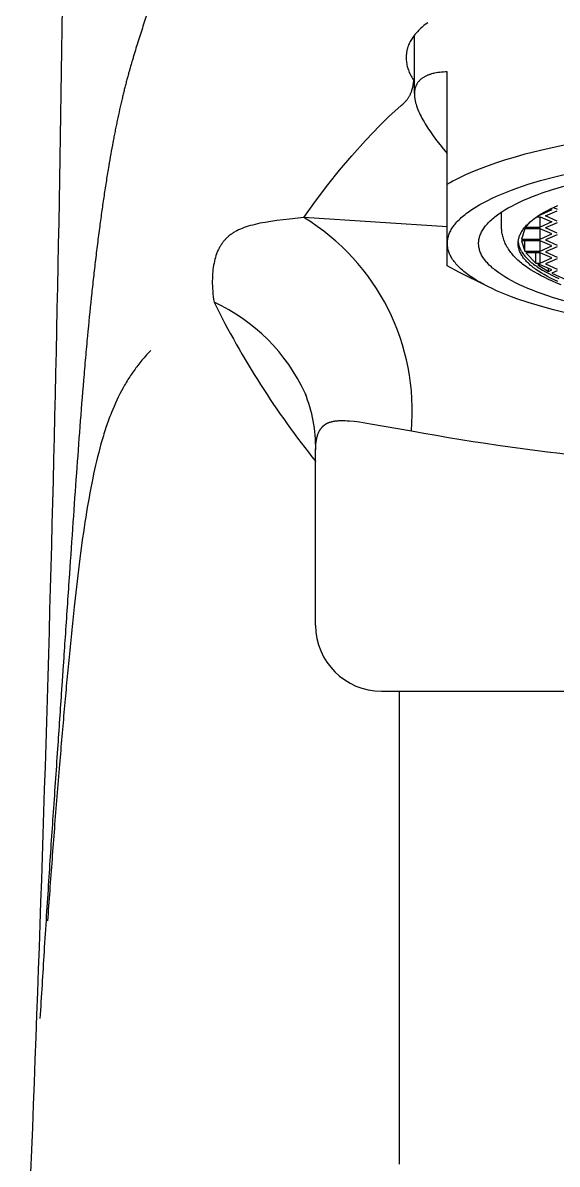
# Model space of a CAD drawing. Extents: x 12427 to 13021, y -5816 to -5396.
# Drawn here: x 12781.21 to 12797.45, y -5622 to -5587.35 of the extents above; entities that cross this region are included whole.
import ezdxf

# ---------------------------------------------------------------- set-up
doc = ezdxf.new("R2010")
doc.units = 0
doc.header["$LTSCALE"] = 7
doc.header["$MEASUREMENT"] = 0
doc.layers.get('0').update_dxf_attribs({"color": 2, "linetype": 'CONTINUOUS'})
for name, color, linetype in [('D', 2, 'CONTINUOUS'), ('Make2D 표시선', 7, 'CONTINUOUS'), ('Make2D 표시선 - Tangent', 7, 'CONTINUOUS')]:
    doc.layers.add(name, color=color, linetype=linetype)

msp = doc.modelspace()

# ---------------------------------------------------------------- linework, layer by layer
at = {"color": 2}
for p, q in [((12796.829, -5593.237), (12796.93, -5593.237)), ((12796.93, -5593.188), (12796.903, -5593.188)), ((12797.282, -5593.03), (12796.93, -5593.188)), ((12796.93, -5593.188), (12796.93, -5593.171)), ((12796.93, -5593.237), (12797.282, -5593.394)), ((12796.93, -5593.552), (12796.93, -5593.237)), ((12797.094, -5593.212), (12797.445, -5593.055)), ((12797.445, -5593.37), (12797.094, -5593.212)), ((12797.225, -5593.005), (12797.282, -5593.03)), ((12797.329, -5592.954), (12797.445, -5593.006)), ((12796.464, -5593.601), (12796.365, -5593.916)), ((12796.93, -5593.601), (12796.464, -5593.601)), ((12796.494, -5593.552), (12796.624, -5593.393)), ((12796.494, -5593.552), (12796.93, -5593.552)), ((12797.282, -5593.394), (12796.93, -5593.552)), ((12797.282, -5593.759), (12796.93, -5593.601)), ((12796.93, -5593.916), (12796.93, -5593.601)), ((12797.445, -5593.419), (12797.094, -5593.576)), ((12797.445, -5593.734), (12797.094, -5593.576)), ((12796.365, -5593.916), (12796.93, -5593.916)), ((12796.365, -5593.965), (12796.464, -5594.28)), ((12796.93, -5593.965), (12796.365, -5593.965)), ((12796.464, -5594.28), (12796.464, -5593.965)), ((12796.93, -5593.916), (12797.281, -5593.759)), ((12797.282, -5594.123), (12796.93, -5593.965)), ((12796.93, -5594.28), (12796.93, -5593.965)), ((12797.445, -5593.783), (12797.094, -5593.941)), ((12797.094, -5593.941), (12797.445, -5594.098)), ((12796.464, -5594.28), (12796.93, -5594.28)), ((12796.494, -5594.329), (12796.798, -5594.644)), ((12796.93, -5594.329), (12796.494, -5594.329)), ((12796.798, -5594.644), (12796.798, -5594.329)), ((12796.93, -5594.28), (12797.281, -5594.123)), ((12797.282, -5594.487), (12796.93, -5594.329)), ((12796.93, -5594.644), (12796.93, -5594.329)), ((12797.445, -5594.147), (12797.094, -5594.305)), ((12797.094, -5594.305), (12797.445, -5594.462)), ((12796.798, -5594.644), (12796.93, -5594.644)), ((12796.93, -5594.644), (12797.281, -5594.487)), ((12797.445, -5594.511), (12797.094, -5594.669)), ((12797.094, -5594.669), (12797.445, -5594.826)), ((12796.862, -5594.693), (12797.182, -5594.896)), ((12796.93, -5594.693), (12796.862, -5594.693)), ((12797.282, -5594.851), (12796.93, -5594.693)), ((12797.182, -5594.896), (12797.182, -5594.806)), ((12797.182, -5594.896), (12797.281, -5594.851)), ((12797.445, -5594.875), (12797.281, -5594.949)), ((12797.281, -5594.949), (12797.82, -5595.191))]:
    msp.add_line(p, q, dxfattribs=at)
at = {"color": 7, "linetype": 'Continuous'}
msp.add_open_spline([(12782.51, -5576.07), (12782.487, -5579.019), (12782.41, -5588.939), (12782.05, -5606.159), (12781.538, -5620.47), (12781.212, -5627.811), (12781.21, -5627.856)], degree=3, knots=[0, 0, 0, 0, 8.8479, 29.761276, 51.669682, 51.805138, 51.805138, 51.805138, 51.805138], dxfattribs=at)
at = {"layer": 'D'}
msp.add_spline([(12788.338, -5575.092), (12788.323, -5575.25), (12788.283, -5575.67), (12788.242, -5576.076), (12788.202, -5576.437), (12788.161, -5576.785), (12788.117, -5577.143), (12788.071, -5577.487), (12788.029, -5577.791), (12787.985, -5578.083), (12787.939, -5578.366), (12787.893, -5578.636), (12787.842, -5578.913), (12787.791, -5579.174), (12787.767, -5579.288), (12787.743, -5579.398), (12787.719, -5579.506), (12787.695, -5579.611), (12787.671, -5579.712), (12787.647, -5579.812), (12787.624, -5579.909), (12787.6, -5580.004), (12787.586, -5580.059), (12787.572, -5580.113), (12787.544, -5580.219), (12787.532, -5580.266), (12787.519, -5580.313), (12787.507, -5580.36), (12787.494, -5580.406), (12787.468, -5580.5), (12787.455, -5580.546), (12787.442, -5580.592), (12787.429, -5580.637), (12787.416, -5580.681), (12787.39, -5580.769), (12787.372, -5580.827), (12787.354, -5580.885), (12787.336, -5580.942), (12787.318, -5580.997), (12787.246, -5581.207), (12787.175, -5581.399), (12787.103, -5581.573), (12787.045, -5581.707), (12786.988, -5581.839), (12786.936, -5581.959), (12786.885, -5582.079), (12786.784, -5582.317), (12786.733, -5582.436), (12786.684, -5582.555), (12786.634, -5582.674), (12786.584, -5582.793), (12786.486, -5583.031), (12786.435, -5583.155), (12786.385, -5583.279), (12786.285, -5583.526), (12786.077, -5584.049), (12785.976, -5584.31), (12785.875, -5584.572), (12785.83, -5584.69), (12785.785, -5584.808), (12785.741, -5584.927), (12785.697, -5585.045), (12785.609, -5585.281), (12785.566, -5585.399), (12785.523, -5585.518), (12785.431, -5585.773), (12785.34, -5586.03), (12785.251, -5586.286), (12785.163, -5586.542), (12785, -5587.025), (12784.842, -5587.509), (12784.764, -5587.756), (12784.686, -5588.004), (12784.612, -5588.242), (12784.576, -5588.361), (12784.54, -5588.48), (12784.486, -5588.662), (12784.46, -5588.754), (12784.433, -5588.848), (12784.416, -5588.912), (12784.398, -5588.976), (12784.363, -5589.107), (12784.329, -5589.242), (12784.294, -5589.378), (12784.26, -5589.518), (12784.226, -5589.659), (12784.189, -5589.818), (12784.152, -5589.98), (12784.079, -5590.314), (12784.045, -5590.478), (12784.011, -5590.646), (12783.979, -5590.811), (12783.947, -5590.98), (12783.883, -5591.329), (12783.82, -5591.692), (12783.748, -5592.132), (12783.678, -5592.591), (12783.611, -5593.05), (12783.546, -5593.526), (12783.477, -5594.059), (12783.41, -5594.613), (12783.349, -5595.146), (12783.289, -5595.698), (12783.174, -5596.851), (12783.114, -5597.511), (12783.055, -5598.194), (12782.838, -5601.024), (12782.732, -5602.512), (12782.625, -5604.081), (12782.564, -5604.972), (12782.502, -5605.888), (12782.445, -5606.735), (12782.416, -5607.166), (12782.386, -5607.602), (12782.326, -5608.488), (12782.264, -5609.392), (12782.124, -5611.436), (12782.058, -5612.408), (12781.993, -5613.399), (12781.924, -5614.462), (12781.855, -5615.544), (12781.793, -5616.552), (12781.732, -5617.575)], degree=3, dxfattribs=at)
msp.add_open_spline([(12785.097, -5597.295), (12785.04, -5597.356), (12784.893, -5597.515), (12784.676, -5597.781), (12784.451, -5598.099), (12784.176, -5598.557), (12783.937, -5599.075), (12783.728, -5599.647), (12783.527, -5600.309), (12783.316, -5601.214), (12783.111, -5602.377), (12782.933, -5603.647), (12782.799, -5604.79), (12782.693, -5605.79), (12782.615, -5606.59), (12782.552, -5607.258), (12782.504, -5607.784), (12782.456, -5608.326), (12782.396, -5609.018), (12782.294, -5610.223), (12782.193, -5611.465), (12782.096, -5612.744), (12782.027, -5613.68), (12781.982, -5614.306), (12781.96, -5614.612)], degree=3, knots=[0, 0, 0, 0, 0.249043, 0.648498, 1.028129, 1.419489, 2.24787, 2.733144, 3.248023, 4.322157, 5.518595, 6.788655, 8.170835, 8.970634, 9.803978, 10.584398, 10.983382, 11.388217, 12.215735, 13.06778, 15.016958, 15.954017, 16.91383, 17.83437, 17.83437, 17.83437, 17.83437], dxfattribs=at)
at = {"layer": 'Make2D 표시선'}
for p, q in [((12793.108, -5589.481), (12793.108, -5587.724)), ((12793.089, -5589.109), (12793.108, -5589.137)), ((12794.106, -5592.248), (12794.106, -5588.84)), ((12794.106, -5594.729), (12794.106, -5592.248)), ((12795.758, -5593.564), (12795.758, -5593.093)), ((12794.478, -5594.93), (12794.106, -5594.729)), ((12795.273, -5595.323), (12794.478, -5594.93)), ((12790.107, -5605.639), (12790.107, -5600.31)), ((12792.107, -5607.639), (12805.107, -5607.639)), ((12792.657, -5621.995), (12792.657, -5607.639))]:
    msp.add_line(p, q, dxfattribs=at)
for points in [[(12793.513, -5587.347), (12793.435, -5587.406), (12793.397, -5587.436), (12793.359, -5587.467), (12793.328, -5587.495), (12793.297, -5587.522), (12793.266, -5587.551), (12793.236, -5587.58), (12793.207, -5587.61), (12793.179, -5587.64), (12793.151, -5587.671), (12793.124, -5587.703), (12793.101, -5587.732), (12793.078, -5587.762), (12793.057, -5587.793), (12793.036, -5587.824), (12793.016, -5587.855), (12792.997, -5587.887), (12792.979, -5587.92), (12792.962, -5587.954), (12792.946, -5587.988), (12792.932, -5588.022), (12792.918, -5588.057), (12792.912, -5588.075), (12792.906, -5588.092), (12792.901, -5588.11), (12792.895, -5588.128), (12792.89, -5588.146), (12792.886, -5588.164), (12792.882, -5588.182), (12792.878, -5588.201), (12792.874, -5588.219), (12792.871, -5588.237), (12792.868, -5588.255), (12792.866, -5588.273), (12792.863, -5588.29), (12792.862, -5588.308), (12792.86, -5588.326), (12792.859, -5588.343), (12792.857, -5588.379), (12792.857, -5588.415), (12792.858, -5588.45), (12792.86, -5588.486), (12792.864, -5588.521), (12792.866, -5588.54), (12792.868, -5588.559), (12792.875, -5588.597), (12792.882, -5588.635), (12792.891, -5588.672), (12792.901, -5588.709), (12792.912, -5588.746), (12792.924, -5588.782), (12792.937, -5588.818), (12792.952, -5588.856), (12792.969, -5588.894), (12792.986, -5588.931), (12793.005, -5588.968), (12793.024, -5589.004), (12793.045, -5589.04), (12793.067, -5589.075), (12793.089, -5589.109)], [(12794.106, -5588.84), (12794.047, -5588.842), (12793.988, -5588.845), (12793.929, -5588.85), (12793.87, -5588.856), (12793.818, -5588.863), (12793.767, -5588.872), (12793.716, -5588.882), (12793.69, -5588.887), (12793.665, -5588.893), (12793.625, -5588.904), (12793.586, -5588.916), (12793.567, -5588.922), (12793.547, -5588.929), (12793.528, -5588.936), (12793.509, -5588.943), (12793.49, -5588.951), (12793.472, -5588.959), (12793.453, -5588.968), (12793.435, -5588.977), (12793.417, -5588.987), (12793.399, -5588.997), (12793.382, -5589.007), (12793.364, -5589.018), (12793.349, -5589.029), (12793.334, -5589.04), (12793.318, -5589.052), (12793.304, -5589.064), (12793.289, -5589.076), (12793.276, -5589.089), (12793.262, -5589.102), (12793.256, -5589.109), (12793.249, -5589.116), (12793.237, -5589.13), (12793.226, -5589.144), (12793.215, -5589.158), (12793.204, -5589.173), (12793.194, -5589.188), (12793.185, -5589.203), (12793.176, -5589.219), (12793.168, -5589.235), (12793.164, -5589.243), (12793.16, -5589.252), (12793.152, -5589.269), (12793.146, -5589.286), (12793.139, -5589.303), (12793.134, -5589.321), (12793.129, -5589.339), (12793.124, -5589.357), (12793.12, -5589.375), (12793.117, -5589.392), (12793.115, -5589.409), (12793.112, -5589.426), (12793.111, -5589.443), (12793.109, -5589.46), (12793.108, -5589.477), (12793.108, -5589.494), (12793.108, -5589.511), (12793.108, -5589.532), (12793.109, -5589.553), (12793.11, -5589.574), (12793.112, -5589.594), (12793.114, -5589.615), (12793.116, -5589.636), (12793.119, -5589.656), (12793.123, -5589.677), (12793.127, -5589.702), (12793.133, -5589.726), (12793.138, -5589.751), (12793.144, -5589.775), (12793.158, -5589.824), (12793.173, -5589.872), (12793.192, -5589.927), (12793.213, -5589.982), (12793.235, -5590.035), (12793.259, -5590.089), (12793.283, -5590.141), (12793.309, -5590.193), (12793.336, -5590.245), (12793.364, -5590.296), (12793.4, -5590.359), (12793.437, -5590.421), (12793.514, -5590.544), (12793.594, -5590.664), (12793.678, -5590.782), (12793.781, -5590.92), (12793.887, -5591.056), (12793.995, -5591.19), (12794.106, -5591.321)], [(12794.106, -5592.248), (12794.19, -5592.2), (12794.278, -5592.151), (12794.369, -5592.103), (12794.464, -5592.054), (12794.665, -5591.959), (12794.88, -5591.864), (12795.111, -5591.771), (12795.356, -5591.679), (12795.615, -5591.589), (12795.888, -5591.501), (12796.175, -5591.415), (12796.476, -5591.331), (12797.115, -5591.172), (12797.802, -5591.025), (12798.532, -5590.891), (12799.298, -5590.771), (12800.094, -5590.667), (12800.913, -5590.579), (12801.748, -5590.507), (12802.592, -5590.452), (12803.437, -5590.413), (12804.278, -5590.391), (12805.107, -5590.383)], [(12797.742, -5596.161), (12797.329, -5596.06), (12796.937, -5595.953), (12796.568, -5595.841), (12796.222, -5595.725), (12796.058, -5595.665), (12795.901, -5595.604), (12795.75, -5595.543), (12795.605, -5595.481), (12795.467, -5595.418), (12795.336, -5595.354), (12795.212, -5595.29), (12795.094, -5595.225), (12794.984, -5595.16), (12794.88, -5595.094), (12794.783, -5595.029), (12794.737, -5594.996), (12794.692, -5594.962), (12794.65, -5594.929), (12794.609, -5594.896), (12794.57, -5594.863), (12794.532, -5594.83), (12794.496, -5594.797), (12794.462, -5594.763), (12794.429, -5594.73), (12794.399, -5594.697), (12794.369, -5594.664), (12794.342, -5594.631), (12794.316, -5594.598), (12794.291, -5594.565), (12794.268, -5594.532), (12794.247, -5594.499), (12794.227, -5594.466), (12794.209, -5594.433), (12794.193, -5594.4), (12794.178, -5594.367), (12794.164, -5594.335), (12794.152, -5594.302), (12794.141, -5594.27), (12794.132, -5594.238), (12794.125, -5594.205), (12794.118, -5594.173), (12794.114, -5594.141), (12794.11, -5594.11), (12794.108, -5594.078), (12794.108, -5594.046), (12794.108, -5594.015), (12794.11, -5593.983), (12794.114, -5593.952), (12794.118, -5593.92), (12794.125, -5593.888), (12794.132, -5593.855), (12794.141, -5593.823), (12794.152, -5593.791), (12794.164, -5593.758), (12794.178, -5593.726), (12794.193, -5593.693), (12794.209, -5593.66), (12794.227, -5593.627), (12794.247, -5593.594), (12794.268, -5593.561), (12794.291, -5593.528), (12794.316, -5593.495), (12794.342, -5593.462), (12794.369, -5593.429), (12794.399, -5593.396), (12794.429, -5593.363), (12794.462, -5593.33), (12794.496, -5593.296), (12794.532, -5593.263), (12794.57, -5593.23), (12794.609, -5593.197), (12794.65, -5593.164), (12794.692, -5593.131), (12794.737, -5593.097), (12794.783, -5593.064), (12794.88, -5592.999), (12794.984, -5592.933), (12795.094, -5592.868), (12795.212, -5592.803), (12795.336, -5592.739), (12795.467, -5592.675), (12795.605, -5592.612), (12795.75, -5592.55), (12795.901, -5592.489), (12796.058, -5592.428), (12796.222, -5592.368), (12796.568, -5592.252), (12796.937, -5592.14), (12797.329, -5592.033), (12797.742, -5591.932)], [(12797.643, -5595.788), (12797.305, -5595.686), (12796.989, -5595.58), (12796.839, -5595.525), (12796.696, -5595.47), (12796.558, -5595.414), (12796.426, -5595.357), (12796.3, -5595.299), (12796.18, -5595.241), (12796.067, -5595.182), (12795.959, -5595.123), (12795.858, -5595.064), (12795.763, -5595.004), (12795.674, -5594.944), (12795.632, -5594.914), (12795.592, -5594.883), (12795.553, -5594.853), (12795.516, -5594.823), (12795.48, -5594.793), (12795.445, -5594.762), (12795.413, -5594.732), (12795.381, -5594.702), (12795.352, -5594.671), (12795.323, -5594.641), (12795.297, -5594.611), (12795.271, -5594.58), (12795.248, -5594.55), (12795.225, -5594.52), (12795.204, -5594.49), (12795.185, -5594.46), (12795.167, -5594.429), (12795.15, -5594.399), (12795.135, -5594.37), (12795.122, -5594.34), (12795.109, -5594.31), (12795.098, -5594.28), (12795.089, -5594.251), (12795.08, -5594.221), (12795.073, -5594.192), (12795.068, -5594.162), (12795.063, -5594.133), (12795.06, -5594.104), (12795.058, -5594.075), (12795.058, -5594.046), (12795.058, -5594.018), (12795.06, -5593.989), (12795.063, -5593.96), (12795.068, -5593.931), (12795.073, -5593.901), (12795.08, -5593.872), (12795.089, -5593.842), (12795.098, -5593.813), (12795.109, -5593.783), (12795.122, -5593.753), (12795.135, -5593.723), (12795.15, -5593.694), (12795.167, -5593.664), (12795.185, -5593.633), (12795.204, -5593.603), (12795.225, -5593.573), (12795.248, -5593.543), (12795.271, -5593.513), (12795.297, -5593.482), (12795.323, -5593.452), (12795.352, -5593.422), (12795.381, -5593.391), (12795.413, -5593.361), (12795.445, -5593.331), (12795.48, -5593.3), (12795.516, -5593.27), (12795.553, -5593.24), (12795.592, -5593.21), (12795.632, -5593.179), (12795.674, -5593.149), (12795.763, -5593.089), (12795.858, -5593.029), (12795.959, -5592.97), (12796.067, -5592.911), (12796.18, -5592.852), (12796.3, -5592.794), (12796.426, -5592.736), (12796.558, -5592.679), (12796.696, -5592.623), (12796.839, -5592.568), (12796.989, -5592.513), (12797.305, -5592.407), (12797.643, -5592.305)], [(12797.462, -5595.2), (12797.352, -5595.15), (12797.246, -5595.098), (12797.146, -5595.047), (12797.052, -5594.995), (12796.962, -5594.942), (12796.879, -5594.89), (12796.801, -5594.837), (12796.764, -5594.81), (12796.728, -5594.783), (12796.694, -5594.757), (12796.661, -5594.73), (12796.629, -5594.703), (12796.599, -5594.677), (12796.57, -5594.65), (12796.543, -5594.623), (12796.517, -5594.597), (12796.492, -5594.57), (12796.468, -5594.543), (12796.446, -5594.517), (12796.425, -5594.49), (12796.405, -5594.463), (12796.387, -5594.437), (12796.37, -5594.41), (12796.354, -5594.384), (12796.339, -5594.357), (12796.326, -5594.331), (12796.314, -5594.305), (12796.303, -5594.278), (12796.293, -5594.252), (12796.285, -5594.226), (12796.277, -5594.2), (12796.271, -5594.174), (12796.266, -5594.149), (12796.262, -5594.123), (12796.26, -5594.097), (12796.258, -5594.072), (12796.258, -5594.046), (12796.258, -5594.021), (12796.26, -5593.996), (12796.262, -5593.97), (12796.266, -5593.944), (12796.271, -5593.919), (12796.277, -5593.893), (12796.285, -5593.867), (12796.293, -5593.841), (12796.303, -5593.815), (12796.314, -5593.788), (12796.326, -5593.762), (12796.339, -5593.736), (12796.354, -5593.709), (12796.37, -5593.683), (12796.387, -5593.656), (12796.405, -5593.63), (12796.425, -5593.603), (12796.446, -5593.576), (12796.468, -5593.55), (12796.492, -5593.523), (12796.517, -5593.496), (12796.543, -5593.47), (12796.57, -5593.443), (12796.599, -5593.416), (12796.629, -5593.39), (12796.661, -5593.363), (12796.694, -5593.336), (12796.728, -5593.31), (12796.764, -5593.283), (12796.801, -5593.256), (12796.879, -5593.203), (12796.962, -5593.151), (12797.052, -5593.098), (12797.146, -5593.046), (12797.246, -5592.995), (12797.352, -5592.943), (12797.462, -5592.893)], [(12797.562, -5595.3), (12797.434, -5595.249), (12797.306, -5595.195), (12797.18, -5595.138), (12797.069, -5595.086), (12796.96, -5595.031), (12796.852, -5594.973), (12796.746, -5594.913), (12796.655, -5594.857), (12796.566, -5594.799), (12796.479, -5594.738), (12796.436, -5594.706), (12796.393, -5594.674), (12796.357, -5594.644), (12796.321, -5594.614), (12796.285, -5594.584), (12796.25, -5594.552), (12796.216, -5594.52), (12796.183, -5594.487), (12796.15, -5594.454), (12796.118, -5594.419), (12796.091, -5594.388), (12796.064, -5594.356), (12796.037, -5594.323), (12796.012, -5594.29), (12795.987, -5594.255), (12795.964, -5594.221), (12795.941, -5594.185), (12795.92, -5594.149), (12795.901, -5594.115), (12795.883, -5594.08), (12795.866, -5594.045), (12795.85, -5594.009), (12795.836, -5593.973), (12795.822, -5593.936), (12795.81, -5593.899), (12795.799, -5593.862), (12795.789, -5593.825), (12795.781, -5593.788), (12795.774, -5593.751), (12795.768, -5593.714), (12795.763, -5593.677), (12795.76, -5593.639), (12795.758, -5593.601), (12795.758, -5593.582), (12795.758, -5593.564)], [(12796.26, -5593.994), (12796.261, -5594.008), (12796.263, -5594.022), (12796.265, -5594.036), (12796.268, -5594.05), (12796.27, -5594.063), (12796.273, -5594.077), (12796.277, -5594.091), (12796.28, -5594.105), (12796.284, -5594.118), (12796.288, -5594.132), (12796.293, -5594.145), (12796.298, -5594.158), (12796.303, -5594.172), (12796.308, -5594.185), (12796.314, -5594.198), (12796.319, -5594.211), (12796.326, -5594.226), (12796.334, -5594.24), (12796.341, -5594.255), (12796.349, -5594.269), (12796.357, -5594.284), (12796.366, -5594.298), (12796.375, -5594.312), (12796.383, -5594.326), (12796.402, -5594.353), (12796.421, -5594.379), (12796.442, -5594.405), (12796.463, -5594.431), (12796.489, -5594.46), (12796.515, -5594.489), (12796.543, -5594.517), (12796.571, -5594.545), (12796.6, -5594.571), (12796.629, -5594.597), (12796.659, -5594.623), (12796.69, -5594.648), (12796.727, -5594.676), (12796.764, -5594.704), (12796.802, -5594.731), (12796.84, -5594.758), (12796.918, -5594.809), (12796.998, -5594.858), (12797.093, -5594.912), (12797.188, -5594.963), (12797.286, -5595.012), (12797.384, -5595.059), (12797.498, -5595.11)]]:
    msp.add_lwpolyline(points, dxfattribs=at)
for centre, radius, start, end in [((12785.767, -5600.237), 4.341, 359.045, 22.2287), ((12792.107, -5605.639), 2, 180, 270)]:
    msp.add_arc(centre, radius, start, end, dxfattribs=at)
at = {"layer": 'Make2D 표시선 - Tangent'}
for p, q in [((12794.106, -5593.54), (12789.751, -5593.264)), ((12789.804, -5598.637), (12789.809, -5598.647))]:
    msp.add_line(p, q, dxfattribs=at)
for points in [[(12789.751, -5593.264), (12790.103, -5592.76), (12790.472, -5592.268), (12790.83, -5591.82), (12791.201, -5591.384), (12791.619, -5590.918), (12792.052, -5590.466), (12792.226, -5590.294), (12792.331, -5590.195), (12792.707, -5589.864), (12792.759, -5589.817), (12792.789, -5589.789), (12792.818, -5589.759), (12792.832, -5589.744), (12792.845, -5589.729), (12792.859, -5589.713), (12792.872, -5589.697), (12792.884, -5589.682), (12792.895, -5589.667), (12792.907, -5589.651), (12792.918, -5589.635), (12792.929, -5589.619), (12792.939, -5589.602), (12792.949, -5589.586), (12792.959, -5589.569), (12792.968, -5589.552), (12792.977, -5589.536), (12792.985, -5589.519), (12792.993, -5589.501), (12793.001, -5589.484), (12793.008, -5589.467), (12793.015, -5589.449), (12793.022, -5589.431), (12793.027, -5589.415), (12793.032, -5589.399), (12793.042, -5589.367), (12793.05, -5589.335), (12793.058, -5589.302), (12793.067, -5589.254), (12793.089, -5589.109)], [(12789.751, -5593.264), (12789.314, -5593.307), (12788.923, -5593.354), (12788.743, -5593.38), (12788.574, -5593.407), (12788.415, -5593.437), (12788.266, -5593.47), (12788.196, -5593.488), (12788.127, -5593.506), (12788.061, -5593.526), (12787.998, -5593.546), (12787.936, -5593.567), (12787.877, -5593.59), (12787.82, -5593.613), (12787.766, -5593.637), (12787.714, -5593.663), (12787.688, -5593.676), (12787.663, -5593.69), (12787.639, -5593.703), (12787.615, -5593.718), (12787.592, -5593.732), (12787.569, -5593.747), (12787.547, -5593.762), (12787.525, -5593.777), (12787.504, -5593.793), (12787.484, -5593.809), (12787.464, -5593.826), (12787.444, -5593.843), (12787.425, -5593.86), (12787.406, -5593.878), (12787.388, -5593.896), (12787.37, -5593.914), (12787.353, -5593.933), (12787.336, -5593.952), (12787.319, -5593.972), (12787.303, -5593.991), (12787.287, -5594.012), (12787.272, -5594.032), (12787.257, -5594.053), (12787.242, -5594.075), (12787.228, -5594.097), (12787.214, -5594.119), (12787.201, -5594.142), (12787.188, -5594.165), (12787.176, -5594.188), (12787.163, -5594.212), (12787.152, -5594.236), (12787.14, -5594.261), (12787.129, -5594.286), (12787.118, -5594.311), (12787.108, -5594.337), (12787.098, -5594.363), (12787.079, -5594.417), (12787.062, -5594.472), (12787.046, -5594.529), (12787.032, -5594.587), (12787.019, -5594.648), (12787.007, -5594.71), (12786.997, -5594.773), (12786.988, -5594.838), (12786.981, -5594.905), (12786.975, -5594.973), (12786.97, -5595.043), (12786.968, -5595.115), (12786.967, -5595.188), (12786.967, -5595.263), (12786.969, -5595.339), (12786.973, -5595.417), (12786.979, -5595.497), (12786.986, -5595.579), (12786.995, -5595.662), (12787.006, -5595.747), (12787.019, -5595.833)], [(12790.107, -5600.31), (12790.108, -5600.242), (12790.111, -5600.175), (12790.114, -5600.143), (12790.117, -5600.112), (12790.12, -5600.082), (12790.124, -5600.052), (12790.129, -5600.023), (12790.134, -5599.994), (12790.14, -5599.966), (12790.146, -5599.939), (12790.153, -5599.913), (12790.16, -5599.887), (12790.168, -5599.863), (12790.176, -5599.838), (12790.185, -5599.815), (12790.195, -5599.792), (12790.205, -5599.77), (12790.216, -5599.748), (12790.221, -5599.738), (12790.227, -5599.728), (12790.233, -5599.718), (12790.239, -5599.708), (12790.245, -5599.698), (12790.251, -5599.688), (12790.258, -5599.679), (12790.264, -5599.67), (12790.271, -5599.661), (12790.278, -5599.652), (12790.285, -5599.643), (12790.292, -5599.635), (12790.3, -5599.626), (12790.307, -5599.618), (12790.315, -5599.61), (12790.322, -5599.602), (12790.33, -5599.595), (12790.338, -5599.587), (12790.347, -5599.58), (12790.355, -5599.573), (12790.363, -5599.566), (12790.372, -5599.559), (12790.381, -5599.553), (12790.39, -5599.547), (12790.399, -5599.54), (12790.408, -5599.534), (12790.418, -5599.529), (12790.427, -5599.523), (12790.437, -5599.517), (12790.447, -5599.512), (12790.457, -5599.507), (12790.467, -5599.502), (12790.477, -5599.497), (12790.488, -5599.493), (12790.498, -5599.488), (12790.509, -5599.484), (12790.531, -5599.476), (12790.554, -5599.469), (12790.577, -5599.462), (12790.601, -5599.456), (12790.625, -5599.45), (12790.65, -5599.445), (12790.676, -5599.44), (12790.702, -5599.436), (12790.729, -5599.433), (12790.757, -5599.43), (12790.785, -5599.427), (12790.814, -5599.426), (12790.873, -5599.423), (12790.935, -5599.423), (12790.999, -5599.424), (12791.066, -5599.427), (12791.135, -5599.432), (12791.28, -5599.446), (12791.435, -5599.465), (12791.774, -5599.518), (12793.016, -5599.733)]]:
    msp.add_lwpolyline(points, dxfattribs=at)
for centre, radius, start, end in [((12786.183, -5599.124), 6.86, 354.9106, 58.6651), ((12784.698, -5600.925), 5.595, 24.6114, 65.4888), ((12811.114, -5583.845), 26.912, 206.454, 218.6881), ((12805.149, -5534.989), 65.871, 259.38561, 269.9632)]:
    msp.add_arc(centre, radius, start, end, dxfattribs=at)

doc.saveas('drawing.dxf')
